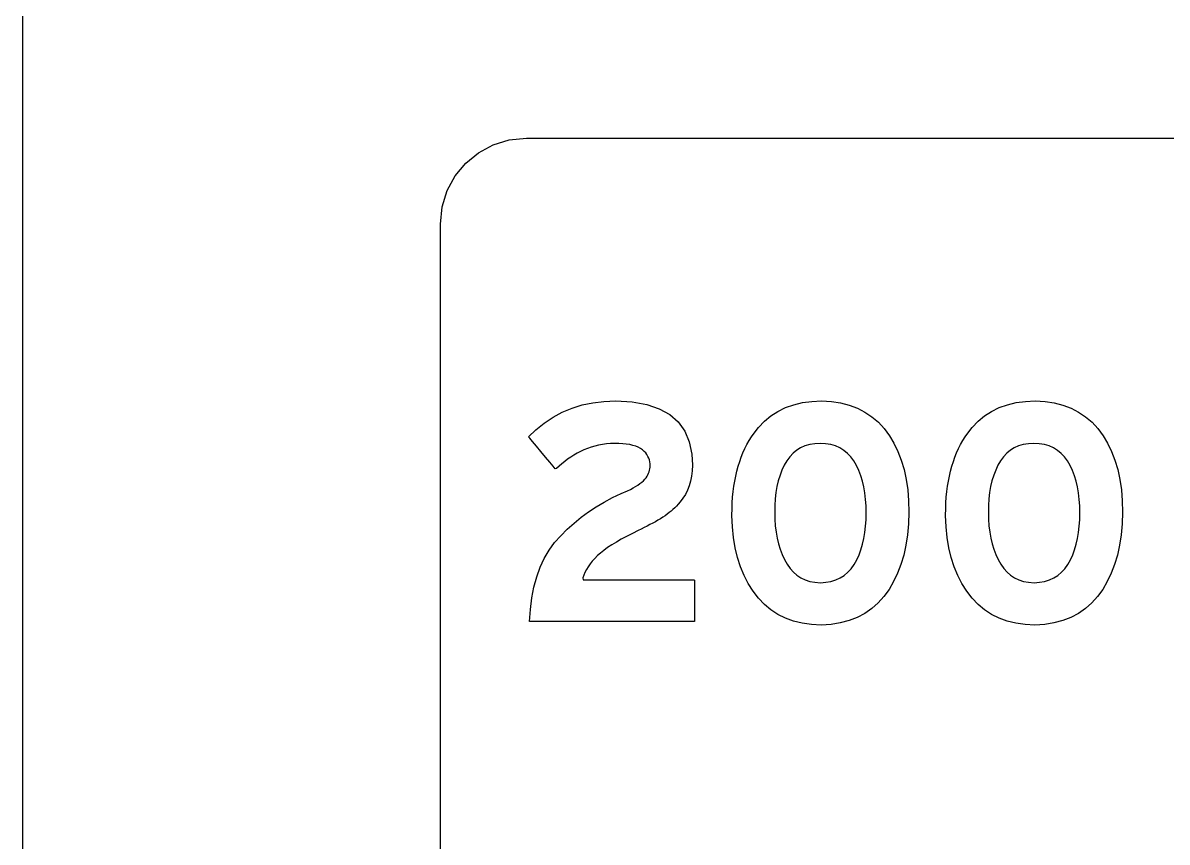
# Model space of a CAD drawing. Extents: x 1 to 47.7, y 0.2 to 35.
# Drawn here: x 25.996 to 26.661, y 11.935 to 12.412 of the extents above; entities that cross this region are included whole.
import ezdxf

# ---------------------------------------------------------------- set-up
doc = ezdxf.new("R2010")
doc.units = 0
doc.header["$MEASUREMENT"] = 0
doc.layers.add('7_0_____DWG', color=7, linetype='CONTINUOUS')

msp = doc.modelspace()

# ---------------------------------------------------------------- linework, layer by layer
at = {"layer": '7_0_____DWG'}
for points in [[(25.99592, 10.2811), (25.99592, 10.35064), (25.99592, 10.42089), (25.99592, 10.49182), (25.99592, 10.56338), (25.99592, 10.63555), (25.99592, 10.70827), (25.99592, 10.85525), (25.99592, 11.00403), (25.99592, 11.1543), (25.99592, 11.30578), (25.99592, 11.45815), (25.99592, 11.76439), (25.99592, 12.07063), (25.99592, 12.223), (25.99592, 12.37447), (25.99592, 12.52475)], [(26.23869, 11.92831), (26.23869, 11.95968), (26.23869, 11.99012), (26.23869, 12.01954), (26.23869, 12.04788), (26.23869, 12.07507), (26.23869, 12.10102), (26.23869, 12.12567), (26.23869, 12.14895), (26.23869, 12.17078), (26.23869, 12.19109), (26.23869, 12.20981), (26.23869, 12.22686), (26.23869, 12.24218), (26.23869, 12.2557), (26.23869, 12.26733), (26.23869, 12.27701), (26.23869, 12.28466), (26.23869, 12.29022), (26.23869, 12.29361), (26.23869, 12.29447), (26.23869, 12.29475), (26.2397, 12.30483), (26.24262, 12.31422), (26.24723, 12.32271), (26.25334, 12.33011), (26.26074, 12.33621), (26.26923, 12.34082), (26.27862, 12.34373), (26.2887, 12.34475), (26.28946, 12.34475), (26.29173, 12.34475), (26.29551, 12.34475), (26.30077, 12.34475), (26.30751, 12.34475), (26.31572, 12.34475), (26.32538, 12.34475), (26.33649, 12.34475), (26.34902, 12.34475), (26.36297, 12.34475), (26.37833, 12.34475), (26.39509, 12.34475), (26.41322, 12.34475), (26.43272, 12.34475), (26.45359, 12.34475), (26.4758, 12.34475), (26.49934, 12.34475), (26.52421, 12.34475), (26.55039, 12.34475), (26.57787, 12.34475), (26.60663, 12.34475), (26.63667, 12.34475), (26.66797, 12.34475)]]:
    msp.add_lwpolyline(points, dxfattribs=at)
for points in [[(26.29046, 12.06352), (26.29093, 12.0706), (26.29178, 12.0773), (26.29302, 12.08361), (26.29465, 12.08955), (26.29666, 12.0951), (26.29906, 12.10027), (26.30185, 12.10506), (26.30503, 12.10947), (26.30858, 12.1135), (26.31236, 12.11727), (26.31632, 12.12083), (26.32045, 12.1242), (26.32476, 12.12736), (26.32925, 12.13032), (26.33392, 12.13307), (26.33876, 12.13562), (26.34378, 12.13797), (26.3475, 12.13958), (26.34916, 12.14041), (26.35071, 12.14124), (26.35214, 12.14208), (26.35346, 12.14292), (26.35465, 12.14377), (26.35573, 12.14462), (26.35669, 12.14547), (26.35753, 12.14633), (26.35821, 12.14719), (26.35877, 12.14806), (26.35925, 12.14894), (26.35967, 12.14981), (26.36001, 12.1507), (26.36027, 12.15158), (26.36047, 12.15247), (26.36059, 12.15337), (26.36064, 12.15427), (26.3606, 12.15537), (26.36045, 12.15648), (26.36018, 12.15756), (26.3598, 12.15861), (26.35932, 12.15964), (26.35871, 12.16063), (26.358, 12.1616), (26.35717, 12.16255), (26.35622, 12.16346), (26.35503, 12.16423), (26.35368, 12.16492), (26.35217, 12.16551), (26.35051, 12.16602), (26.3487, 12.16644), (26.34673, 12.16677), (26.34461, 12.16701), (26.34233, 12.16716), (26.33991, 12.1672), (26.33752, 12.16708), (26.33517, 12.16686), (26.33288, 12.16653), (26.33063, 12.1661), (26.32843, 12.16557), (26.32628, 12.16494), (26.32417, 12.1642), (26.32212, 12.16337), (26.32011, 12.16243), (26.31814, 12.16142), (26.31624, 12.16035), (26.31441, 12.15921), (26.31263, 12.158), (26.31092, 12.15673), (26.30926, 12.15538), (26.30767, 12.15398), (26.30615, 12.1525), (26.30541, 12.15235), (26.30417, 12.15385), (26.30217, 12.15625), (26.2997, 12.15923), (26.29703, 12.16244), (26.29445, 12.16556), (26.29222, 12.16824), (26.29063, 12.17016), (26.28995, 12.17098), (26.2941, 12.17499), (26.29899, 12.17897), (26.30413, 12.18241), (26.30952, 12.18532), (26.31517, 12.1877), (26.32107, 12.18954), (26.32723, 12.19086), (26.33364, 12.19164), (26.34066, 12.19188), (26.35021, 12.19131), (26.3586, 12.1898), (26.36585, 12.18735), (26.37194, 12.18396), (26.37688, 12.17963), (26.38067, 12.17436), (26.3833, 12.16815), (26.38478, 12.161), (26.38512, 12.15451), (26.38496, 12.15127), (26.38459, 12.1482), (26.38401, 12.14529), (26.38324, 12.14254), (26.38226, 12.13997), (26.38107, 12.13755), (26.37968, 12.1353), (26.37809, 12.13321), (26.3768, 12.13175), (26.37587, 12.13074), (26.37489, 12.12976), (26.37386, 12.12879), (26.37278, 12.12784), (26.37165, 12.12691), (26.37047, 12.126), (26.36924, 12.1251), (26.36795, 12.12422), (26.36657, 12.12336), (26.36511, 12.1225), (26.36362, 12.12163), (26.36207, 12.12077), (26.36049, 12.11991), (26.35886, 12.11905), (26.35718, 12.11819), (26.35546, 12.11732), (26.35369, 12.11646), (26.35024, 12.11479), (26.34691, 12.1131), (26.34381, 12.11143), (26.34093, 12.10978), (26.33828, 12.10816), (26.33585, 12.10656), (26.33365, 12.10498), (26.33167, 12.10342), (26.32992, 12.10188), (26.32835, 12.10027), (26.32692, 12.09866), (26.32565, 12.09704), (26.32452, 12.09542), (26.32353, 12.09379), (26.3227, 12.09216), (26.32202, 12.09053), (26.32148, 12.08889), (26.32156, 12.08785), (26.32547, 12.08785), (26.33286, 12.08785), (26.3426, 12.08785), (26.35351, 12.08785), (26.36445, 12.08785), (26.37427, 12.08785), (26.38182, 12.08785), (26.38595, 12.08785), (26.38638, 12.08755), (26.38638, 12.08578), (26.38638, 12.0828), (26.38638, 12.07903), (26.38638, 12.07492), (26.38638, 12.07089), (26.38638, 12.06737), (26.38638, 12.06478), (26.38638, 12.06357), (26.3842, 12.06352), (26.37607, 12.06352), (26.36353, 12.06352), (26.34826, 12.06352), (26.33198, 12.06352), (26.31635, 12.06352), (26.3031, 12.06352), (26.2939, 12.06352)], [(26.51103, 12.12709), (26.51079, 12.1204), (26.51021, 12.11403), (26.50929, 12.10796), (26.50802, 12.10221), (26.50641, 12.09676), (26.50445, 12.09163), (26.50215, 12.08681), (26.4995, 12.08229), (26.49648, 12.0781), (26.49309, 12.07435), (26.48937, 12.07108), (26.48531, 12.06828), (26.48092, 12.06597), (26.4762, 12.06414), (26.47115, 12.06278), (26.46576, 12.06191), (26.46003, 12.06151), (26.45433, 12.06177), (26.44895, 12.06254), (26.44391, 12.06377), (26.43919, 12.06548), (26.43479, 12.06767), (26.43073, 12.07033), (26.42699, 12.07347), (26.42357, 12.07708), (26.42046, 12.08116), (26.41765, 12.0856), (26.41521, 12.09034), (26.41312, 12.09539), (26.4114, 12.10075), (26.41005, 12.10641), (26.40906, 12.11238), (26.40843, 12.11865), (26.40817, 12.12523), (26.40819, 12.12937), (26.40831, 12.1327), (26.40853, 12.13595), (26.40884, 12.13913), (26.40925, 12.14223), (26.40976, 12.14526), (26.41036, 12.14821), (26.41105, 12.15109), (26.41183, 12.15389), (26.41263, 12.15661), (26.41354, 12.15924), (26.41453, 12.16178), (26.41563, 12.16423), (26.41682, 12.16659), (26.4181, 12.16886), (26.41949, 12.17104), (26.42097, 12.17314), (26.4236, 12.17647), (26.42705, 12.18006), (26.43082, 12.18317), (26.43491, 12.18581), (26.43932, 12.18798), (26.44406, 12.18967), (26.44912, 12.19088), (26.4545, 12.19163), (26.46021, 12.19188), (26.46593, 12.19155), (26.47132, 12.19073), (26.47638, 12.18944), (26.4811, 12.18767), (26.48549, 12.18542), (26.48954, 12.18269), (26.49326, 12.17947), (26.49665, 12.17578), (26.49968, 12.17167), (26.50234, 12.16725), (26.50464, 12.16249), (26.50659, 12.15741), (26.50819, 12.152), (26.50943, 12.14627), (26.51032, 12.1402), (26.51085, 12.13381)], [(26.63524, 12.12709), (26.63501, 12.1204), (26.63443, 12.11403), (26.63351, 12.10796), (26.63225, 12.10221), (26.63063, 12.09676), (26.62867, 12.09163), (26.62637, 12.08681), (26.62372, 12.08229), (26.6207, 12.0781), (26.61731, 12.07435), (26.61359, 12.07108), (26.60954, 12.06828), (26.60515, 12.06597), (26.60043, 12.06414), (26.59537, 12.06278), (26.58998, 12.06191), (26.58426, 12.06151), (26.57855, 12.06177), (26.57318, 12.06254), (26.56813, 12.06377), (26.56341, 12.06548), (26.55901, 12.06767), (26.55495, 12.07033), (26.5512, 12.07347), (26.54779, 12.07708), (26.54468, 12.08116), (26.54187, 12.0856), (26.53942, 12.09034), (26.53734, 12.09539), (26.53562, 12.10075), (26.53426, 12.10641), (26.53327, 12.11238), (26.53265, 12.11865), (26.53238, 12.12523), (26.5324, 12.12937), (26.53253, 12.1327), (26.53274, 12.13595), (26.53306, 12.13913), (26.53347, 12.14223), (26.53397, 12.14526), (26.53457, 12.14821), (26.53527, 12.15109), (26.53604, 12.15389), (26.53685, 12.15661), (26.53775, 12.15924), (26.53875, 12.16178), (26.53985, 12.16423), (26.54104, 12.16659), (26.54232, 12.16886), (26.54371, 12.17104), (26.54518, 12.17314), (26.54781, 12.17647), (26.55126, 12.18006), (26.55503, 12.18317), (26.55913, 12.18581), (26.56354, 12.18798), (26.56828, 12.18967), (26.57334, 12.19088), (26.57872, 12.19163), (26.58442, 12.19188), (26.59015, 12.19155), (26.59554, 12.19073), (26.60059, 12.18944), (26.60532, 12.18767), (26.60971, 12.18542), (26.61376, 12.18269), (26.61749, 12.17947), (26.62088, 12.17578), (26.6239, 12.17167), (26.62656, 12.16725), (26.62886, 12.16249), (26.63081, 12.15741), (26.6324, 12.152), (26.63364, 12.14627), (26.63453, 12.1402), (26.63506, 12.13381)], [(26.48618, 12.12674), (26.48609, 12.13077), (26.48583, 12.13463), (26.48539, 12.13833), (26.48478, 12.14185), (26.48399, 12.14521), (26.48303, 12.1484), (26.48189, 12.15142), (26.48058, 12.15427), (26.47907, 12.15694), (26.47734, 12.15931), (26.4754, 12.16137), (26.47325, 12.16312), (26.47089, 12.16456), (26.46832, 12.16569), (26.46555, 12.16651), (26.46257, 12.16701), (26.45938, 12.16721), (26.45625, 12.16702), (26.45333, 12.16652), (26.45061, 12.16571), (26.44809, 12.1646), (26.44578, 12.16318), (26.44368, 12.16146), (26.44178, 12.15943), (26.44009, 12.15709), (26.43858, 12.15447), (26.43723, 12.15165), (26.43608, 12.14867), (26.4351, 12.1455), (26.43431, 12.14217), (26.43371, 12.13866), (26.43329, 12.13498), (26.43305, 12.13112), (26.433, 12.12709), (26.43309, 12.12311), (26.43336, 12.11929), (26.43381, 12.11563), (26.43444, 12.11212), (26.43525, 12.10877), (26.43624, 12.10558), (26.4374, 12.10254), (26.43875, 12.09966), (26.44026, 12.09692), (26.44195, 12.09443), (26.44385, 12.09228), (26.44595, 12.09045), (26.44826, 12.08894), (26.45077, 12.08776), (26.45349, 12.08691), (26.45642, 12.08638), (26.45955, 12.08617), (26.46274, 12.08638), (26.46572, 12.0869), (26.4685, 12.08774), (26.47106, 12.0889), (26.47342, 12.09039), (26.47557, 12.09219), (26.47751, 12.09431), (26.47925, 12.09676), (26.48074, 12.09946), (26.48201, 12.10231), (26.48312, 12.10531), (26.48405, 12.10848), (26.48482, 12.11181), (26.48541, 12.1153), (26.48584, 12.11895), (26.48609, 12.12276)], [(26.61041, 12.12674), (26.61032, 12.13077), (26.61005, 12.13463), (26.60962, 12.13833), (26.609, 12.14185), (26.60821, 12.14521), (26.60725, 12.1484), (26.60612, 12.15142), (26.60481, 12.15427), (26.6033, 12.15694), (26.60156, 12.15931), (26.59962, 12.16137), (26.59747, 12.16312), (26.59511, 12.16456), (26.59254, 12.16569), (26.58977, 12.16651), (26.58679, 12.16701), (26.5836, 12.16721), (26.58047, 12.16702), (26.57754, 12.16652), (26.57482, 12.16571), (26.57231, 12.1646), (26.57, 12.16318), (26.5679, 12.16146), (26.566, 12.15943), (26.56431, 12.15709), (26.5628, 12.15447), (26.56146, 12.15165), (26.5603, 12.14867), (26.55932, 12.1455), (26.55853, 12.14217), (26.55793, 12.13866), (26.55751, 12.13498), (26.55727, 12.13112), (26.55722, 12.12709), (26.55731, 12.12311), (26.55758, 12.11929), (26.55803, 12.11563), (26.55866, 12.11212), (26.55947, 12.10877), (26.56045, 12.10558), (26.56162, 12.10254), (26.56297, 12.09966), (26.56448, 12.09692), (26.56617, 12.09443), (26.56807, 12.09228), (26.57017, 12.09045), (26.57248, 12.08894), (26.575, 12.08776), (26.57771, 12.08691), (26.58064, 12.08638), (26.58377, 12.08617), (26.58696, 12.08638), (26.58994, 12.0869), (26.59271, 12.08774), (26.59528, 12.0889), (26.59764, 12.09039), (26.59979, 12.09219), (26.60174, 12.09431), (26.60347, 12.09676), (26.60496, 12.09946), (26.60624, 12.10231), (26.60734, 12.10531), (26.60828, 12.10848), (26.60905, 12.11181), (26.60964, 12.1153), (26.61007, 12.11895), (26.61032, 12.12276)]]:
    msp.add_lwpolyline(points, close=True, dxfattribs=at)

doc.saveas('drawing.dxf')
